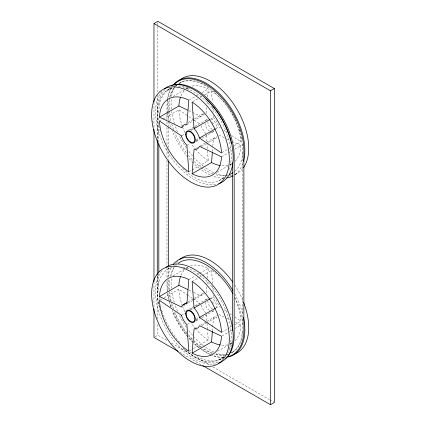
<?xml version="1.0" encoding="UTF-8"?>
<svg xmlns="http://www.w3.org/2000/svg" width="426" height="426" viewBox="0 0 426 426"><rect width="100%" height="100%" fill="white"/><g stroke="black" fill="none" stroke-linecap="round" stroke-linejoin="round"><path stroke-width="0.32" stroke-dasharray="2.13 1.6" d="M206.312 113.295L206.78 107.384M207.041 104.104L207.249 101.479M207.611 96.883L208.234 89.002A43.937 25.368 60 0 0 191.482 86.254M212.436 151.4L212.643 148.775M212.851 146.15L213.474 138.269A13.728 7.929 60 0 0 216.759 137.673L208.192 142.619M206.312 292.662L206.78 286.757M206.988 284.126L207.249 280.846M207.457 278.221L208.234 268.369A43.937 25.368 60 0 0 189.783 266.197M212.436 330.768L212.696 327.488M212.75 326.833L213.474 317.636A13.728 7.929 60 0 0 216.759 317.04L207.622 322.317M167.78 89.865L171.108 87.942M173.883 86.34L174.99 85.701M166.875 90.754L172.013 87.783M174.431 86.387L176.715 85.072M179 83.752L182.424 81.776M173.078 96.473L184.501 89.875M186.354 88.805L188.068 87.815M189.389 99.881L199.096 94.279M201.956 92.628L208.234 89.002M159.452 120.995L162.306 119.344M162.881 119.019L178.872 109.786L188.217 116.128M192.706 101.798L197.845 98.827M200.129 97.511L201.844 96.521M204.698 94.87L211.552 90.914A43.937 25.368 60 0 1 230.003 110.046M188.18 122.464L193.889 119.168M194.464 118.838L203.026 113.891M182.024 127.315L186.024 125.01M186.593 124.68L204.597 114.285M188.755 130.058L194.469 126.762M195.039 126.431L206.461 119.839M190.246 129.989L193.111 128.338M193.681 128.008L197.116 126.027M182.024 135.59L184.879 133.94M191.162 130.313L193.447 128.993M210.62 119.078L213.474 117.432L213.33 115.441M186.892 145.346L190.321 143.365M196.029 140.069L198.889 138.418M216.062 128.503L218.916 126.857L220.567 127.976M195.853 141.022L199.288 139.041M210.162 132.763L212.452 131.437M196.194 141.618L199.618 139.643M201.903 138.322L213.325 131.725M195.774 148.493L198.058 147.172M200.071 146.006L216.632 136.448M201.338 146.576L205.907 143.935M188.819 171.859L191.673 170.208M192.243 169.878L208.234 160.65L207.467 150.043M222.068 152.657L228.352 149.031M228.922 148.701L231.781 147.055M234.066 145.735L240.919 141.778A43.937 25.368 60 0 0 236.75 123.258M221.499 156.816L227.782 153.19M228.352 152.859L232.351 150.554M234.635 149.233L240.919 145.607L233.187 141.927M217.01 172.237L227.862 165.975M230.146 164.654L231.861 163.664M218.905 180.725L223.9 177.844M235.03 174.639L238.363 172.716M167.78 269.232L171.108 267.31M174.436 265.387L175.544 264.748M173.078 275.84L185.214 268.833M185.784 268.502L188.068 267.187M188.819 279.584L195.103 275.952M197.387 274.637L199.096 273.646M199.672 273.316L208.234 268.369M160.022 300.032L163.451 298.056M164.021 297.726L178.872 289.153L187.12 294.749M192.131 281.495L198.415 277.869M198.985 277.539L201.844 275.888M202.414 275.558L211.552 270.286A43.937 25.368 60 0 1 216.552 273.955M188.18 301.832L193.889 298.535M194.464 298.205L203.026 293.258M183.164 306.028L184.879 305.037M187.733 303.387L204.597 293.652M188.755 309.425L194.469 306.129M195.039 305.799L206.461 299.206M190.246 309.356L193.111 307.705M196.546 305.724L198.83 304.404M181.455 315.288L184.879 313.307M190.592 310.011L193.447 308.365M210.62 298.45L213.474 296.8L213.33 294.813M155.08 336.796L157.854 335.198L167.04 340.496M187.467 324.383L190.321 322.732M196.029 319.436L198.889 317.791M216.062 307.87L218.916 306.225L220.567 307.343M195.853 320.389L199.288 318.408M196.194 320.986L199.618 319.01M201.903 317.69L213.325 311.097M194.629 328.521L196.913 327.2M200.641 325.049L206.354 321.752M206.924 321.422L217.777 315.155M201.908 325.613L207.052 322.647M189.389 350.896L192.818 348.921M193.388 348.59L208.234 340.017L207.563 330.736M221.499 332.36L227.212 329.064M227.782 328.734L231.781 326.422M234.635 324.777L240.919 321.145A43.937 25.368 60 0 0 234.721 297.918M222.068 335.858L228.922 331.902M229.497 331.572L231.781 330.251M234.635 328.6L240.919 324.974L234.971 322.141M217.585 351.274L227.862 345.342M230.146 344.022L232.431 342.701M218.719 359.922L223.863 356.951M230.844 352.92L234.273 350.944M218.905 360.092L223.9 357.212M188.979 110.771L191.95 112.187M192.547 112.469L200.87 116.436A13.728 7.929 60 0 1 204.022 113.465M218.916 135.127L224.268 137.678M226.648 138.812L229.619 140.223M188.979 290.138L193.138 292.124M193.734 292.406L200.87 295.804A13.728 7.929 60 0 1 204.022 292.832M218.916 314.495L226.052 317.897M226.648 318.179L230.216 319.878M171.63 343.148L210.082 365.348M212.952 367.004L269.195 399.476M269.764 399.806L273.785 402.128M179.799 352.35L201.035 364.608M223.868 130.212L227.165 132.454M231.568 135.436L240.919 141.778M188.771 116.5L193.718 119.86M194.272 120.233L199.767 123.961M223.868 309.58L227.165 311.821M229.918 313.685L231.568 314.803M234.864 317.045L240.919 321.145M187.669 295.122L192.621 298.482M193.17 298.855L200.321 303.706M211.552 90.914L212.366 102.187M212.707 106.825L213.091 112.129M206.408 135.457L206.887 142.087M206.935 142.753L207.419 149.377M211.552 270.286L212.515 283.54M212.707 286.192L213.091 291.496M206.408 314.83L206.839 320.794M207.031 323.446L207.515 330.075M168.536 111.048L168.536 107.059A52.174 30.124 60 0 1 169.457 98.113M168.536 111.713L168.536 120.345M168.536 121.011L168.536 126.325M168.536 126.991L168.536 147.582M168.536 151.571L168.536 159.542M168.536 267.166L168.536 277.129M168.536 279.786L168.536 286.432A52.174 30.124 60 0 0 168.664 290.079M166.981 113.47L166.981 106.165A54.368 31.391 60 0 1 167.327 100.403M166.981 114.136L166.981 121.442M166.981 122.108L166.981 124.765M166.981 127.422L166.981 144.696M166.981 148.679L166.981 157.316M166.981 160.639L166.981 264.94M166.981 267.597L166.981 278.226M166.981 280.883L166.981 285.532A54.368 31.391 60 0 0 167.359 291.959M158.829 117.981L158.829 120.638M158.829 125.287L158.829 142.561M158.829 273.433L158.829 292.034M157.854 22.631L157.854 25.954M157.854 26.62L157.854 91.792M157.854 95.12L157.854 139.009M157.854 276.005L157.854 319.234M157.854 324.553L157.854 335.198M157.274 138.344L157.274 111.766A54.368 31.391 60 0 1 165.219 89.327M157.274 275.856L157.274 291.139A54.368 31.391 60 0 0 159.761 308.28M153.972 102.682L153.972 128.615M153.972 282.241L153.972 307.513M212.223 308.85A6.177 3.568 60 0 1 207.856 301.283M210.039 298.173A6.177 3.568 60 0 1 214.885 301.336A6.177 3.568 60 0 1 216.445 307.545M212.223 129.483A6.177 3.568 60 0 1 207.856 121.916M211.094 118.913A6.177 3.568 60 0 1 216.445 128.178M209.47 310.49A6.864 3.962 60 0 1 205.039 302.348M205.689 299.92A6.864 3.962 60 0 1 207.467 298.898M212.318 301.699A6.864 3.962 60 0 1 213.868 304.233M214.097 310.378A6.864 3.962 60 0 1 212.318 311.406M227.809 354.347A52.174 30.124 60 0 1 226.062 354.73M225.466 354.821A52.174 30.124 60 0 1 215.785 354.112M212.723 353.159A52.174 30.124 60 0 1 203.058 348.154M201.013 346.716A52.174 30.124 60 0 1 193.537 340.283M192.222 338.947A52.174 30.124 60 0 1 188.388 334.644M186.753 332.615A52.174 30.124 60 0 1 174.793 312.066M173.6 309.031A52.174 30.124 60 0 1 171.79 303.562M171.13 301.139A52.174 30.124 60 0 1 169.548 279.839M170.16 276.634A52.174 30.124 60 0 1 175.043 266.356M175.837 265.462A52.174 30.124 60 0 1 176.79 264.514M234.769 297.311A52.174 30.124 60 0 1 242.793 325.368M242.793 331.891A52.174 30.124 60 0 1 230.557 353.367M224.124 356.477A52.174 30.124 60 0 1 182.371 347.488M160.32 310.895A52.174 30.124 60 0 1 171.992 267.326M183.079 267.043A52.174 30.124 60 0 1 221.371 300.703A52.174 30.124 60 0 1 228.576 349.799M215.631 363.916A54.922 31.71 60 0 1 166.646 329.527A54.922 31.71 60 0 1 162.274 270.334M223.512 357.526A54.922 31.71 60 0 1 212.372 355.3M210.066 354.331A54.922 31.71 60 0 1 201.53 349.352M199.437 347.792A54.922 31.71 60 0 1 193.638 342.76M193.18 342.312A54.922 31.71 60 0 1 188.292 337.067M187.861 336.561A54.922 31.71 60 0 1 172.493 310.687M171.023 306.651A54.922 31.71 60 0 1 169.686 302.279M169.516 301.661A54.922 31.71 60 0 1 167.764 293.099M167.61 291.906A54.922 31.71 60 0 1 167.386 280.404M167.823 277.193A54.922 31.71 60 0 1 171.023 267.736M234.779 293.881A54.922 31.71 60 0 1 242.82 314.367M224.081 355.087A54.922 31.71 60 0 1 216.254 353.058M213.948 352.089A54.922 31.71 60 0 1 203.846 345.955M203.324 345.55A54.922 31.71 60 0 1 194.368 337.285M192.611 335.326A54.922 31.71 60 0 1 187.834 329.319M186.386 327.269A54.922 31.71 60 0 1 179.117 314.729M177.557 311.315A54.922 31.71 60 0 1 174.905 304.409M174.298 302.535A54.922 31.71 60 0 1 171.646 290.857M171.348 288.375A54.922 31.71 60 0 1 171.273 278.162M171.593 275.622A54.922 31.71 60 0 1 174.628 266.01M176.63 262.805A54.922 31.71 60 0 1 177.807 261.367M234.795 285.122A54.922 31.71 60 0 1 242.713 300.133M205.95 313.115A13.728 7.929 60 0 1 201.189 305.096M213.474 296.8A13.728 7.929 60 0 1 218.916 306.225M231.606 343.345A43.937 25.368 60 0 1 230.003 344.107M227.718 344.826A43.937 25.368 60 0 1 221.382 345.113M208.234 340.017A43.937 25.368 60 0 1 196.306 329.57M195.896 329.096A43.937 25.368 60 0 1 191.215 323.036M184.793 311.8A43.937 25.368 60 0 1 182.584 306.491M182.371 305.9A43.937 25.368 60 0 1 178.872 289.153M181.029 275.223A43.937 25.368 60 0 1 184.868 269.445M186.215 268.258A43.937 25.368 60 0 1 187.669 267.251M218.021 275.223A43.937 25.368 60 0 1 218.996 276.107M240.919 324.974A43.937 25.368 60 0 1 234.918 340.859M209.47 131.123A6.864 3.962 60 0 1 205.055 123.476M205.689 120.553A6.864 3.962 60 0 1 207.467 119.525M212.318 122.331A6.864 3.962 60 0 1 213.868 124.866M214.097 131.011A6.864 3.962 60 0 1 212.318 132.039M227.809 174.98A52.174 30.124 60 0 1 226.062 175.358M225.466 175.453A52.174 30.124 60 0 1 215.785 174.745M212.723 173.787A52.174 30.124 60 0 1 202.036 168.084M201.525 167.716A52.174 30.124 60 0 1 193.537 160.916M192.222 159.574A52.174 30.124 60 0 1 188.388 155.272M186.354 152.726A52.174 30.124 60 0 1 174.793 132.699M173.6 129.658A52.174 30.124 60 0 1 171.79 124.195M170.837 120.569A52.174 30.124 60 0 1 169.548 100.472M170.315 96.649A52.174 30.124 60 0 1 174.298 87.948M175.837 86.095A52.174 30.124 60 0 1 176.79 85.147M179.426 83.139A52.174 30.124 60 0 1 210.242 88.15M213.788 90.876A52.174 30.124 60 0 1 215.29 92.154M239.481 129.429A52.174 30.124 60 0 1 240.227 131.852M241.585 137.279A52.174 30.124 60 0 1 241.931 139.057M242.58 143.519A52.174 30.124 60 0 1 242.793 146.001M242.793 152.524A52.174 30.124 60 0 1 234.918 171.183M224.124 177.104A52.174 30.124 60 0 1 182.371 168.121M160.32 131.528A52.174 30.124 60 0 1 171.992 87.958M183.079 87.676A52.174 30.124 60 0 1 221.371 121.33A52.174 30.124 60 0 1 228.576 170.432M215.631 184.549A54.922 31.71 60 0 1 166.646 150.16A54.922 31.71 60 0 1 162.274 90.967M223.512 178.159A54.922 31.71 60 0 1 212.372 175.933M210.066 174.964A54.922 31.71 60 0 1 201.53 169.985M199.437 168.424A54.922 31.71 60 0 1 193.638 163.387M193.18 162.945A54.922 31.71 60 0 1 188.292 157.7M187.861 157.189A54.922 31.71 60 0 1 172.269 130.739M171.023 127.278A54.922 31.71 60 0 1 169.686 122.912M169.516 122.289A54.922 31.71 60 0 1 167.684 113.13M167.61 112.539A54.922 31.71 60 0 1 167.61 99.173M167.823 97.826A54.922 31.71 60 0 1 171.023 88.368M242.719 163.85A54.922 31.71 60 0 1 234.966 174.623M231.771 175.464A54.922 31.71 60 0 1 229.31 175.826M227.393 175.917A54.922 31.71 60 0 1 225.423 175.847M224.081 175.714A54.922 31.71 60 0 1 216.254 173.691M213.948 172.722A54.922 31.71 60 0 1 203.846 166.582M203.324 166.183A54.922 31.71 60 0 1 194.368 157.918M192.611 155.959A54.922 31.71 60 0 1 187.834 149.952M186.386 147.902A54.922 31.71 60 0 1 179.117 135.361M177.557 131.948A54.922 31.71 60 0 1 174.905 125.036M174.495 123.79A54.922 31.71 60 0 1 171.646 111.484M171.348 109.008A54.922 31.71 60 0 1 171.273 98.795M171.593 96.255A54.922 31.71 60 0 1 174.628 86.638M242.772 168.627A54.922 31.71 60 0 1 234.667 174.617M231.606 163.978A43.937 25.368 60 0 1 230.003 164.734M227.718 165.453A43.937 25.368 60 0 1 220.199 165.576M208.234 160.65A43.937 25.368 60 0 1 196.306 150.197M195.896 149.723A43.937 25.368 60 0 1 191.215 143.668M184.793 132.427A43.937 25.368 60 0 1 182.584 127.124M182.371 126.527A43.937 25.368 60 0 1 178.872 109.786M181.029 95.85A43.937 25.368 60 0 1 184.868 90.072M186.215 88.89A43.937 25.368 60 0 1 187.669 87.884M230.349 110.595A43.937 25.368 60 0 1 233.272 115.659M233.576 116.234A43.937 25.368 60 0 1 236.515 122.667M240.919 145.607A43.937 25.368 60 0 1 234.918 161.491M205.95 133.748A13.728 7.929 60 0 1 201.189 125.729M213.474 117.432A13.728 7.929 60 0 1 218.916 126.857M217.974 362.382A54.368 31.391 60 0 1 183.931 348.787M158.829 112.666A52.174 30.124 60 0 1 171.566 87.82M178.377 86.356A52.174 30.124 60 0 1 187.509 87.692M188.084 87.878A52.174 30.124 60 0 1 189.826 88.512M223.602 357.323A52.174 30.124 60 0 1 195.72 355.934M191.072 352.914A52.174 30.124 60 0 1 189.533 351.759M179.713 342.472A52.174 30.124 60 0 1 162.482 312.625M162.274 312.002A52.174 30.124 60 0 1 161.321 308.866M159.351 299.478A52.174 30.124 60 0 1 159.058 296.938M232.138 341.167A52.174 30.124 60 0 1 227.921 352.717M169.617 97.437A52.174 30.124 60 0 1 174.809 86.92M175.235 86.446A52.174 30.124 60 0 1 176.582 85.147M178.553 83.661A52.174 30.124 60 0 1 234.273 118.455M234.556 119.03A52.174 30.124 60 0 1 242.319 149.659L242.319 329.026A52.174 30.124 60 0 1 231.243 353.063M227.841 354.507A52.174 30.124 60 0 1 226.004 354.97M225.375 355.082A52.174 30.124 60 0 1 214.305 354.203M211.903 353.41A52.174 30.124 60 0 1 201.296 347.675M200.779 347.307A52.174 30.124 60 0 1 193.936 341.577M192.094 339.756A52.174 30.124 60 0 1 188.601 335.928M186.987 333.979A52.174 30.124 60 0 1 173.946 311.763M172.189 307.024A52.174 30.124 60 0 1 171.028 303.264M170.368 300.756A52.174 30.124 60 0 1 168.898 292.598M167.413 99.79A54.368 31.391 60 0 1 171.433 87.996M223.384 357.35A54.368 31.391 60 0 1 212.297 355.375M211.733 355.162A54.368 31.391 60 0 1 201.125 349.357M198.979 347.77A54.368 31.391 60 0 1 193.644 343.18M193.186 342.744A54.368 31.391 60 0 1 188.745 338.095M187.893 337.115A54.368 31.391 60 0 1 172.131 310.698M170.789 306.992A54.368 31.391 60 0 1 169.468 302.673M168.685 299.595A54.368 31.391 60 0 1 167.439 292.625"/><path stroke-width="0.64" d="M192.131 173.771L194.059 149.478A13.728 7.929 60 0 0 199.501 146.336L221.499 156.816A43.937 25.368 60 0 1 192.131 173.771L211.552 162.562A43.937 25.368 60 0 0 220.199 165.576M192.131 353.143L194.059 328.851A13.728 7.929 60 0 0 199.501 325.709L221.499 336.189A43.937 25.368 60 0 1 192.131 353.143L211.552 341.929A43.937 25.368 60 0 0 220.199 344.943M211.552 162.562L212.382 152.055M211.552 341.929L212.382 331.428M153.972 102.016L153.972 23.542L157.854 21.3L274.36 88.56L274.36 402.458L270.473 404.7L202.755 365.604M159.452 117.166A43.937 25.368 60 0 1 188.819 100.211L186.892 124.504A13.728 7.929 60 0 0 181.455 127.646L159.452 117.166L178.872 105.957A43.937 25.368 60 0 1 180.379 97.533M194.059 128.641L192.131 102.128A43.937 25.368 60 0 1 221.499 152.987L199.501 138.067A13.728 7.929 60 0 0 194.059 128.641L210.05 119.408M153.972 23.542L270.473 90.802L274.36 88.56M199.501 138.067L215.492 128.833M159.452 296.539A43.937 25.368 60 0 1 188.819 279.584L186.892 303.871A13.728 7.929 60 0 0 181.455 307.013L159.452 296.539L178.872 285.324A43.937 25.368 60 0 1 180.587 276.33M183.611 304.473L187.035 302.492M194.059 308.009L192.131 281.495A43.937 25.368 60 0 1 221.499 332.36L199.501 317.434A13.728 7.929 60 0 0 194.059 308.009L210.05 298.775M199.501 317.434L215.492 308.2M178.872 105.957L187.791 110.206M178.872 285.324L187.791 289.573M178.073 351.354L153.972 337.44L153.972 308.839M270.473 90.802L270.473 404.7M232.612 162.572L232.612 330.651M168.536 160.874L168.536 265.835M158.829 143.887L158.829 272.102M157.274 139.669L157.274 275.196M153.972 129.28L153.972 281.575M178.334 263.247A52.174 30.124 60 0 1 232.915 293.78M165.89 267.182A54.922 31.71 60 0 1 222.825 300.053A54.922 31.71 60 0 1 218.57 363.16M243.523 317.439A54.922 31.71 60 0 1 227.883 357.073M173.126 264.551A54.922 31.71 60 0 1 232.91 290.585M179.532 259.663A54.922 31.71 60 0 1 232.687 282.001M243.635 302.433A54.922 31.71 60 0 1 234.667 353.985M232.873 172.732A52.174 30.124 60 0 1 229.486 174.442M164.457 88.874A54.922 31.71 60 0 1 222.074 119.344A54.922 31.71 60 0 1 218.57 183.787M232.953 175.874A54.922 31.71 60 0 1 226.669 177.924M173.925 84.236A54.922 31.71 60 0 1 222.276 96.697A54.922 31.71 60 0 1 243.48 161.443M179.532 80.296A54.922 31.71 60 0 1 231.771 101.361A54.922 31.71 60 0 1 243.523 167.62M225.775 358.367A54.368 31.391 60 0 0 234.167 335.528L234.167 156.161A54.368 31.391 60 0 0 212.398 103.598A54.368 31.391 60 0 0 171.747 85.418M205.806 98.816A52.174 30.124 60 0 1 211.291 104.333M211.727 104.828A52.174 30.124 60 0 1 230.62 140.314M230.924 141.56A52.174 30.124 60 0 1 231.334 143.418M174.5 84.135A54.368 31.391 60 0 1 217.446 93.134A54.368 31.391 60 0 1 243.874 150.559L243.874 329.926A54.368 31.391 60 0 1 228.261 356.626M181.455 135.921L159.452 120.995A43.937 25.368 60 0 0 188.819 171.859L186.892 145.346A13.728 7.929 60 0 1 181.455 135.921M181.455 315.288L159.452 300.362A43.937 25.368 60 0 0 188.819 351.226L186.892 324.713A13.728 7.929 60 0 1 181.455 315.288M186.109 313.84A6.177 3.568 60 0 0 192.659 321.992A6.177 3.568 60 0 0 192.659 313.254A6.177 3.568 60 0 0 186.109 313.84M186.109 134.472A6.177 3.568 60 0 0 192.659 142.625A6.177 3.568 60 0 0 192.659 133.886A6.177 3.568 60 0 0 186.109 134.472M185.624 313.557A6.864 3.962 60 0 0 192.903 322.615A6.864 3.962 60 0 0 192.903 312.908A6.864 3.962 60 0 0 185.624 313.557M152.077 300.873A54.922 31.71 60 0 0 214.688 365.401A54.922 31.71 60 0 0 204.666 282.811A54.922 31.71 60 0 0 152.077 300.873M185.624 134.19A6.864 3.962 60 0 0 192.903 143.248A6.864 3.962 60 0 0 192.903 133.54A6.864 3.962 60 0 0 185.624 134.19M152.077 121.506A54.922 31.71 60 0 0 214.688 186.029A54.922 31.71 60 0 0 204.666 103.443A54.922 31.71 60 0 0 152.077 121.506"/></g></svg>
